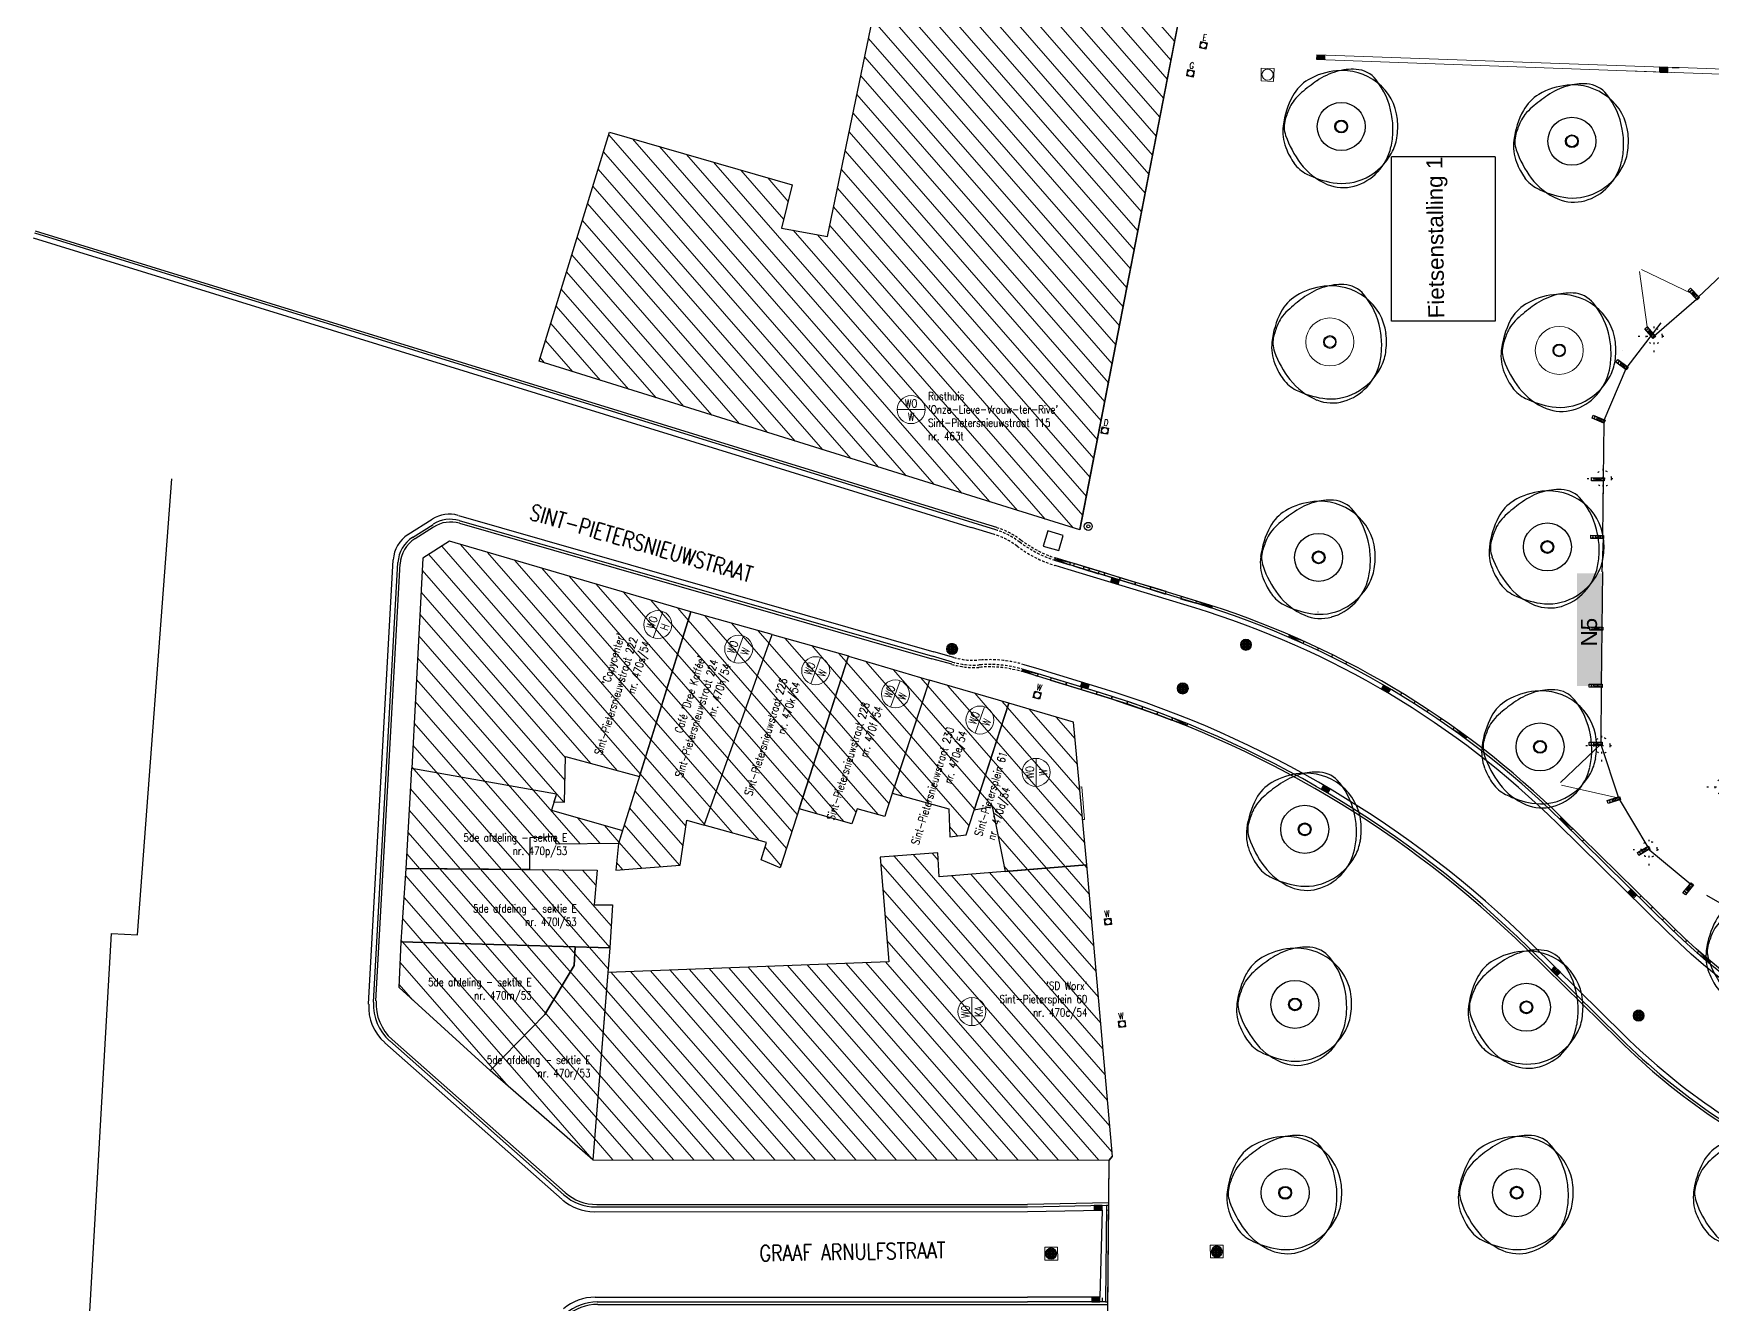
# Model space of a CAD drawing. Header units: metres. Extents: x -30504 to 105656, y -14907 to 193632.
# Drawn here: x 1376.3 to 1481.2, y 359.6 to 439 of the extents above; entities that cross this region are included whole.
import ezdxf
from ezdxf.enums import TextEntityAlignment as Align

# ---------------------------------------------------------------- set-up
doc = ezdxf.new("R2010")
doc.units = ezdxf.units.M
doc.header["$PDMODE"] = 34
doc.header["$PDSIZE"] = -2.5
for name, pattern in [('BATTING', [0.4001, 0.0001, -0.1, -0.2, -0.1]), ('HIDDEN', [9.525, 6.35, -3.175]), ('HIDDEN2', [4.7625, 3.175, -1.5875])]:
    doc.linetypes.add(name, pattern=pattern)
for name, color, linetype in [('0-dekseldrivers', 7, 'Continuous'), ('0-dekselelectriciteit', 7, 'Continuous'), ('0-dekselgas', 7, 'Continuous'), ('0-dekselwater', 7, 'Continuous'), ('0-voetpad+goten best', 7, 'HIDDEN'), ('2-riolering-straatkolk', 7, 'Continuous'), ('2-toegangen', 6, 'Continuous'), ('2-voetpad+goten nieuw', 2, 'Continuous'), ('2_MET_HERRAS_BACHE', 3, 'Continuous'), ('Catering', 82, 'Continuous'), ('Nooduitgangen', 1, 'Continuous'), ('OA-bomengroep', 7, 'Continuous'), ('OA-vuilbakken', 7, 'Continuous'), ('Tribunes', 179, 'Continuous'), ('Truss', 196, 'Continuous'), ('UITZETTEN', 54, 'Continuous'), ('VM-kleurvlakken', 151, 'Continuous'), ('VUILBAK', 3, 'Continuous'), ('Zwart', 250, 'Continuous')]:
    doc.layers.add(name, color=color, linetype=linetype)
for name, color, linetype, lineweight in [('0-WEG-TRAPPEN', 7, 'Continuous', 18), ('Heras', 204, 'Continuous', 35), ('Lichtgrijs', 254, 'Continuous', 9), ('OA-nieuw voorstel', 3, 'Continuous', 5)]:
    doc.layers.add(name, color=color, linetype=linetype, lineweight=lineweight)
doc.styles.add('AQUAFIN', font='simplex.shx', dxfattribs={"width": 0.8})
doc.styles.add('DIM', font='arial.ttf')
doc.styles.get("Standard").update_dxf_attribs({"font": 'arial.ttf'})
pattern_1 = [(131.11, (1513.5605, 374.4506), (-0.71766, -0.626275), [])]

# ---------------------------------------------------------------- blocks, each defined once
blk = doc.blocks.new('c3a9gnep')
at = {"color": 0, "linetype": 'ByBlock'}
blk.add_line((0.0015, -0.1188), (0.0015, -0.1187), dxfattribs=at)
blk.add_circle((0.0024, -0.0051), 0.0117, dxfattribs=at)
for centre, radius, start, end in [((0.0074, -0.0359), 0.1479, 95.7743, 119.9478), ((0.0327, -0.0276), 0.1428, 106.3689, 124.4478), ((0.0261, -0.0052), 0.1194, 86.5891, 106.3683), ((0.0044, -0.0062), 0.118, 51.5393, 95.7734), ((0.0298, 0.0566), 0.0575, 38.2098, 86.5855), ((-0.0246, 0.0198), 0.0836, 119.9475, 152.2845), ((0.1756, -0.236), 0.3955, 124.4458, 130.3031), ((-0.0526, -0.0082), 0.1624, 9.9831, 38.21), ((0.0083, -0.0013), 0.1118, 6.0223, 51.5393), ((0.0662, -0.0279), 0.1863, 152.2851, 172.4004), ((0.0583, -0.0409), 0.1798, 154.9924, 163.7785), ((-0.0379, 0.004), 0.0737, 141.2444, 154.9906), ((-0.0068, -0.021), 0.1135, 130.3005, 141.2454), ((-0.0626, -0.0057), 0.0538, 163.7797, 199.3828), ((-0.0709, -0.0115), 0.181, 358.8883, 9.9833), ((-0.0233, -0.0046), 0.1435, 350.2301, 6.0232), ((-0.0263, -0.0156), 0.0929, 172.3996, 201.0285), ((0.0924, 0.0489), 0.2182, 199.3819, 216.8466), ((-0.049, -0.0119), 0.1591, 347.0493, 358.8877), ((0.019, -0.0119), 0.1007, 331.3474, 350.2303), ((0.0407, 0.0101), 0.1647, 201.0235, 207.8216), ((0.0067, -0.0078), 0.1262, 207.8204, 215.5805), ((-0.0023, -0.0003), 0.1249, 296.8801, 331.348), ((-0.0043, -0.0222), 0.1132, 316.7622, 347.0499), ((-0.0368, -0.0389), 0.0728, 215.5851, 243.3801), ((0.0262, -0.0008), 0.1354, 216.8467, 247.0462), ((0.0192, 0.0727), 0.1977, 243.3844, 260.1468), ((0.0013, -0.0274), 0.1055, 285.3686, 316.7631), ((0.0066, -0.0469), 0.0853, 247.0472, 285.3699), ((0.0043, -0.0132), 0.1104, 260.1457, 296.8807)]:
    blk.add_arc(centre, radius, start, end, dxfattribs=at)
blk = doc.blocks.new('vuilbak')
at = {"layer": 'OA-vuilbakken', "ltscale": 100}
for radius in [0.025, 0.01]:
    blk.add_circle((0, 0), radius, dxfattribs=at)
blk = doc.blocks.new('A$C072E088F')
at = {"layer": '2-riolering-straatkolk', "ltscale": 2}
h = blk.add_hatch(dxfattribs=at)
h.set_pattern_fill('LINE', color=256, scale=0.002, angle=90, style=0)
h.set_pattern_definition([(90, (5.599079, -6.4654274), (-0.00635, 4e-19), [])])
h.paths.add_polyline_path([(0, -0.03), (0.05, -0.03), (0.05, 0), (0, 0)])
at = {"layer": '2-riolering-straatkolk', "color": 1}
blk.add_lwpolyline([(0, -0.03), (0.05, -0.03), (0.05, 0), (0, 0)], close=True, dxfattribs=at)
blk = doc.blocks.new('dekselgas')
at = {"layer": '0-dekselwater', "linetype": 'ByBlock'}
blk.add_lwpolyline([(-0.04, 0.04), (0.04, 0.04), (0.04, -0.04), (-0.04, -0.04)], close=True, dxfattribs=at)
blk.add_circle((0, 0), 0.04, dxfattribs=at)
at = {"layer": '0-dekselwater', "style": 'AQUAFIN', "width": 0.8}
blk.add_text('G', height=0.08, dxfattribs=at).set_placement((0, 0.1), align=Align.MIDDLE)
blk = doc.blocks.new('dekselwater')
at = {"layer": '0-dekselwater', "linetype": 'ByBlock'}
blk.add_lwpolyline([(-0.04, 0.04), (0.04, 0.04), (0.04, -0.04), (-0.04, -0.04)], close=True, dxfattribs=at)
blk.add_circle((0, 0), 0.04, dxfattribs=at)
at = {"layer": '0-dekselwater', "style": 'AQUAFIN', "width": 0.8}
blk.add_text('W', height=0.08, dxfattribs=at).set_placement((0, 0.1), align=Align.MIDDLE)
blk = doc.blocks.new('dekseldrivers')
at = {"layer": '0-dekselwater', "linetype": 'ByBlock'}
blk.add_lwpolyline([(-0.04, 0.04), (0.04, 0.04), (0.04, -0.04), (-0.04, -0.04)], close=True, dxfattribs=at)
blk.add_circle((0, 0), 0.04, dxfattribs=at)
at = {"layer": '0-dekselwater', "style": 'AQUAFIN', "width": 0.8}
blk.add_text('D', height=0.08, dxfattribs=at).set_placement((0, 0.1), align=Align.MIDDLE)
blk = doc.blocks.new('dekselelectriciteit2')
at = {"layer": '0-dekselelectriciteit', "linetype": 'ByBlock'}
blk.add_lwpolyline([(-0.04, 0.04), (0.04, 0.04), (0.04, -0.04), (-0.04, -0.04)], close=True, dxfattribs=at)
blk.add_circle((0, 0), 0.04, dxfattribs=at)
at = {"layer": '0-dekselelectriciteit', "style": 'AQUAFIN', "width": 0.8}
blk.add_text('E', height=0.08, dxfattribs=at).set_placement((0, 0.1), align=Align.MIDDLE)
blk = doc.blocks.new('HERRAS_BACHE')
at = {"layer": '2_MET_HERRAS_BACHE'}
for p, q in [((104131782, 193256129), (104134959, 193254662)), ((104134607, 193254018), (104134942, 193254744)), ((104134789, 193253934), (104134607, 193254018)), ((104134888, 193254472), (104134779, 193254236)), ((104134779, 193254236), (104134843, 193254206)), ((104135124, 193254660), (104134789, 193253934)), ((104134843, 193254206), (104134952, 193254443)), ((104134952, 193254443), (104134888, 193254472)), ((104134942, 193254744), (104135124, 193254660))]:
    blk.add_line(p, q, dxfattribs=at)
for centre in [(104134709, 193254120), (104134800, 193254078), (104134908, 193254551), (104134959, 193254662), (104134999, 193254509), (104135050, 193254620)]:
    blk.add_circle(centre, 21, dxfattribs=at)
blk = doc.blocks.new('0971')
at = {"color": 7, "linetype": 'Continuous'}
blk.add_lwpolyline([(0, 0), (0, 0), (0, 0)], close=True, dxfattribs=at)
at = {"color": 54, "linetype": 'Continuous', "style": 'AQUAFIN', "width": 0.8}
blk.add_attdef('32', (0, 0), '', height=0.0006, rotation=90, dxfattribs=at)

msp = doc.modelspace()

# ---------------------------------------------------------------- hatches: boundary and pattern name
at = {"layer": '2-riolering-straatkolk'}
h = msp.add_hatch(dxfattribs=at)
h.set_pattern_fill('LINE', color=256, scale=0.02, angle=87.9053, style=0)
h.set_pattern_definition([(87.90534, (1513.6771, 372.21938), (-0.06345757, 0.00232096), [])])
h.paths.add_polyline_path([(1456.44, 437.34), (1456.94, 437.32), (1456.95, 437.62), (1456.45, 437.64)])
at = {"layer": '2-riolering-straatkolk', "ltscale": 2}
h = msp.add_hatch(dxfattribs=at)
h.set_pattern_fill('LINE', color=256, scale=0.02, angle=73.6158, style=0)
h.set_pattern_definition([(73.61584, (1479.11615, 327.15291), (-0.06092139, 0.017911844), [])])
h.paths.add_polyline_path([(1443.55, 404.69), (1444.03, 404.55), (1444.12, 404.83), (1443.64, 404.98)])
h = msp.add_hatch(dxfattribs=at)
h.set_pattern_fill('LINE', color=256, scale=0.02, angle=73.6158, style=0)
h.set_pattern_definition([(73.61584, (1477.23488, 320.61801), (-0.06092139, 0.017911844), [])])
h.paths.add_polyline_path([(1441.67, 398.15), (1442.15, 398.01), (1442.23, 398.3), (1441.76, 398.44)])
h = msp.add_hatch(dxfattribs=at)
h.set_pattern_fill('LINE', color=256, scale=0.02, angle=59.6433, style=0)
h.set_pattern_definition([(59.64334, (1476.263246, 314.18527), (-0.054793906, 0.03209171), [])])
h.paths.add_polyline_path([(1460.47, 398.01), (1460.9, 397.76), (1461.06, 398.02), (1460.62, 398.27)])
h = msp.add_hatch(dxfattribs=at)
h.set_pattern_fill('LINE', color=256, scale=0.02, angle=59.6433, style=0)
h.set_pattern_definition([(59.64334, (1472.49774, 307.92882), (-0.054793906, 0.03209171), [])])
h.paths.add_polyline_path([(1456.71, 391.76), (1457.14, 391.5), (1457.29, 391.76), (1456.86, 392.02)])
h = msp.add_hatch(dxfattribs=at)
h.set_pattern_fill('LINE', color=256, scale=0.02, angle=45.7335, style=0)
h.set_pattern_definition([(45.73345, (1471.04319, 300.133575), (-0.045472374, 0.04432283), [])])
h.paths.add_polyline_path([(1475.87, 385.3), (1476.23, 384.95), (1476.43, 385.16), (1476.08, 385.51)])
h = msp.add_hatch(dxfattribs=at)
h.set_pattern_fill('LINE', color=256, scale=0.02, angle=45.7335, style=0)
h.set_pattern_definition([(45.73345, (1466.26877, 295.286454), (-0.045472374, 0.04432283), [])])
h.paths.add_polyline_path([(1471.09, 380.45), (1471.45, 380.1), (1471.66, 380.32), (1471.3, 380.67)])
at = {"layer": 'Catering'}
msp.add_hatch(color=256, dxfattribs=at).paths.add_polyline_path([(1472.71, 405.25), (1472.71, 398.2), (1474.29, 398.2), (1474.29, 405.25)])
at = {"layer": 'Lichtgrijs'}
h = msp.add_hatch(dxfattribs=at)
h.set_pattern_fill('ANSI31', color=256, scale=0.3, angle=86.11, style=0)
h.set_pattern_definition(pattern_1)
h.paths.add_polyline_path([(1407.86, 418.49), (1412.26, 432.81), (1423.68, 429.51), (1423.01, 426.81), (1425.87, 426.28), (1430.24, 447.3), (1448.56, 443.63), (1441.65, 407.96)])
h = msp.add_hatch(dxfattribs=at)
h.set_pattern_fill('ANSI31', color=256, scale=0.3, angle=86.11, style=0)
h.set_pattern_definition(pattern_1)
h.paths.add_polyline_path([(1417.34, 402.83), (1402.26, 407.25), (1400.6, 406.19), (1399.9, 393.07), (1408.95, 391.47), (1408.79, 390.96), (1409.45, 390.94), (1409.52, 393.79), (1414.13, 392.56)])
h.paths.add_polyline_path([(1417.34, 402.83), (1412.82, 388.37), (1412.65, 386.69), (1416.68, 387.02), (1417.09, 389.83), (1418.17, 389.52), (1422.42, 401.42)])
h.paths.add_polyline_path([(1422.42, 401.42), (1427.18, 400.09), (1422.92, 386.85), (1421.73, 387.35), (1422.07, 388.43), (1418.17, 389.52)])
h.paths.add_polyline_path([(1427.18, 400.07), (1432.26, 398.57), (1429.54, 390.34), (1429.46, 390.06), (1427.74, 390.54), (1427.4, 389.59), (1424.1, 390.53)])
h.paths.add_polyline_path([(1432.26, 398.57), (1429.92, 391.5), (1433.46, 390.53), (1433.52, 388.79), (1434.55, 388.91), (1437.2, 397.13)])
h.paths.add_polyline_path([(1437.2, 397.13), (1435.05, 390.46), (1436.17, 390.67), (1436.97, 386.62), (1442.07, 387.04), (1441.25, 395.95)])
h.paths.add_polyline_path([(1442.07, 387.04), (1432.86, 386.29), (1432.76, 387.79), (1429.17, 387.51), (1429.7, 380.98), (1412.16, 380.3), (1411.21, 368.61), (1443.49, 368.59), (1443.68, 368.81)])
h.paths.add_polyline_path([(1410.12, 381.9), (1412.28, 381.84), (1411.21, 368.61), (1404.8, 374.18), (1408.22, 377.69), (1410.06, 380.74)])
h.paths.add_polyline_path([(1399.24, 382.22), (1410.12, 381.9), (1410.06, 380.74), (1408.22, 377.69), (1404.8, 374.18), (1399.12, 379.36)])
h.paths.add_polyline_path([(1399.56, 386.81), (1411.48, 386.7), (1411.3, 384.54), (1412.44, 384.53), (1412.28, 381.84), (1399.24, 382.22)])
h.paths.add_polyline_path([(1399.9, 393.07), (1408.95, 391.47), (1408.64, 390.44), (1413.07, 389.17), (1412.82, 388.37), (1408.93, 388.32), (1408.87, 388.78), (1407.29, 388.71), (1407.27, 386.74), (1399.56, 386.81)])
h = msp.add_hatch(dxfattribs=at)
h.set_pattern_fill('ANGLE', color=256, scale=0.01, style=0)
h.set_pattern_definition([(0.008657, (1211.913465, 399.49748), (-1.0553e-05, 0.06985), [0.0508, -0.01905]), (90.008657, (1211.913465, 399.49748), (-0.06985, -1.0553e-05), [0.0508, -0.01905])])
h.paths.add_polyline_path([(1433.31, 400.52, 1), (1434.01, 400.52, 1)])
h = msp.add_hatch(dxfattribs=at)
h.set_pattern_fill('ANGLE', color=256, scale=0.01, style=0)
h.set_pattern_definition([(0.008657, (1230.27412, 399.75713), (-1.0553e-05, 0.06985), [0.0508, -0.01905]), (90.008657, (1230.27412, 399.75713), (-0.06985, -1.0553e-05), [0.0508, -0.01905])])
h.paths.add_polyline_path([(1451.67, 400.78, 1), (1452.37, 400.78, 1)])
h = msp.add_hatch(dxfattribs=at)
h.set_pattern_fill('ANGLE', color=256, scale=0.01, style=0)
h.set_pattern_definition([(0.008657, (1226.32406, 397.02016), (-1.0553e-05, 0.06985), [0.0508, -0.01905]), (90.008657, (1226.32406, 397.02016), (-0.06985, -1.0553e-05), [0.0508, -0.01905])])
h.paths.add_polyline_path([(1447.72, 398.05, 1), (1448.42, 398.05, 1)])
h = msp.add_hatch(dxfattribs=at)
h.set_pattern_fill('ANGLE', color=256, scale=0.01, style=0)
h.set_pattern_definition([(0.008657, (1254.803195, 376.58136), (-1.0553e-05, 0.06985), [0.0508, -0.01905]), (90.008657, (1254.803195, 376.58136), (-0.06985, -1.0553e-05), [0.0508, -0.01905])])
h.paths.add_polyline_path([(1476.2, 377.61, 1), (1476.9, 377.61, 1)])
h = msp.add_hatch(dxfattribs=at)
h.set_pattern_fill('ANGLE', color=256, scale=0.01, style=0)
h.set_pattern_definition([(0.008657, (1218.110814, 361.716306), (-1.0553e-05, 0.06985), [0.0508, -0.01905]), (90.008657, (1218.110814, 361.716306), (-0.06985, -1.0553e-05), [0.0508, -0.01905])])
h.paths.add_polyline_path([(1439.5, 362.74, 1), (1440.2, 362.74, 1)])
h = msp.add_hatch(dxfattribs=at)
h.set_pattern_fill('ANGLE', color=256, scale=0.01, style=0)
h.set_pattern_definition([(0.008657, (1228.453, 361.84504), (-1.0553e-05, 0.06985), [0.0508, -0.01905]), (90.008657, (1228.453, 361.84504), (-0.06985, -1.0553e-05), [0.0508, -0.01905])])
h.paths.add_polyline_path([(1449.85, 362.87, 1), (1450.55, 362.87, 1)])
at = {"layer": 'VM-kleurvlakken', "true_color": 0xffc400}
h = msp.add_hatch(dxfattribs=at)
h.set_pattern_fill('ANGLE', color=40, angle=47.138)
h.set_pattern_definition([(47.138, (733.117, -955.7305), (-5.119965, 4.75144), [5.08, -1.905]), (137.138, (733.117, -955.7305), (-4.75144, -5.119965), [5.08, -1.905])])
h.paths.add_polyline_path([(1455.91, 424.83), (1458.29, 427.4), (1456.53, 429.03), (1454.15, 426.46)])

# ---------------------------------------------------------------- linework, layer by layer
at = {"layer": '0-voetpad+goten best', "linetype": 'Continuous', "ltscale": 0.05}
for p, q in [((1434.88, 408.09), (1376.28, 426.18)), ((1434.97, 408.4), (1376.36, 426.49)), ((1435.01, 408.54), (1376.4, 426.63)), ((1402.82, 408.86), (1432.52, 400.34)), ((1402.86, 408.54), (1432.43, 400.06)), ((1402.89, 408.38), (1432.39, 399.91)), ((1411.3, 365.36), (1438.37, 365.37)), ((1411.4, 365.66), (1438.36, 365.67)), ((1411.47, 365.81), (1438.37, 365.82)), ((1411.36, 360.02), (1438.37, 360.02)), ((1443.05, 359.73), (1443.05, 359.98)), ((1443.05, 359.73), (1443.05, 359.98)), ((1411.48, 359.72), (1438.37, 359.72)), ((1411.53, 359.57), (1438.37, 359.57)), ((1430.4, 359.72), (1438.37, 359.72)), ((1430.4, 359.57), (1438.37, 359.57)), ((1430.4, 359.57), (1438.37, 359.57)), ((1430.4, 359.57), (1438.37, 359.57))]:
    msp.add_line(p, q, dxfattribs=at)
at = {"layer": '0-WEG-TRAPPEN'}
msp.add_lwpolyline([(1441.59, 391.88), (1441.77, 391.9), (1441.93, 389.87), (1441.76, 389.86)], dxfattribs=at)
at = {"layer": 'Heras'}
msp.add_line((1458.31, 437.47), (1458.31, 437.47), dxfattribs=at)
at = {"layer": 'Lichtgrijs'}
for p, q in [((1431.98, 415.47), (1430.23, 415.47)), ((1415.58, 402.86), (1414.99, 401.21)), ((1420.62, 401.33), (1420.03, 399.68)), ((1425.43, 399.98), (1424.84, 398.33)), ((1430.41, 398.53), (1429.82, 396.88)), ((1435.69, 396.91), (1435.1, 395.26)), ((1438.91, 393.68), (1438.91, 391.93)), ((1434.9, 378.73), (1434.9, 376.98))]:
    msp.add_line(p, q, dxfattribs=at)
for points in [[(1478.64, 436.84), (1456.45, 437.64), (1456.44, 437.34), (1456.44, 437.34), (1456.44, 437.34), (1478.61, 436.54)], [(1452.96, 436.01), (1452.98, 436.81), (1453.78, 436.78), (1453.75, 435.98), (1452.96, 436.01)], [(1475.87, 436.63), (1499.81, 435.78)], [(1502.14, 436), (1479.08, 436.84)], [(1439.46, 362.34), (1439.45, 363.14), (1440.25, 363.14), (1440.26, 362.34), (1439.46, 362.34)], [(1449.8, 362.47), (1449.79, 363.27), (1450.59, 363.27), (1450.6, 362.47), (1449.8, 362.47)]]:
    msp.add_lwpolyline(points, dxfattribs=at)
for points in [[(1456.44, 437.34), (1456.94, 437.32), (1456.95, 437.62), (1456.45, 437.64)], [(1443.55, 404.69), (1444.03, 404.55), (1444.12, 404.83), (1443.64, 404.98)], [(1441.67, 398.15), (1442.15, 398.01), (1442.23, 398.3), (1441.76, 398.44)], [(1460.47, 398.01), (1460.9, 397.76), (1461.06, 398.02), (1460.62, 398.27)], [(1456.71, 391.76), (1457.14, 391.5), (1457.29, 391.76), (1456.86, 392.02)], [(1475.87, 385.3), (1476.23, 384.95), (1476.43, 385.16), (1476.08, 385.51)], [(1471.09, 380.45), (1471.45, 380.1), (1471.66, 380.32), (1471.3, 380.67)]]:
    msp.add_lwpolyline(points, close=True, dxfattribs=at)
for centre, radius in [((1453.37, 436.4), 0.35), ((1457.26, 419.7), 1.5), ((1457.26, 419.7), 1.5), ((1471.59, 419.17), 1.5), ((1457.26, 419.7), 0.4), ((1457.26, 419.7), 0.4), ((1471.59, 419.17), 0.4), ((1431.1, 415.47), 0.875), ((1415.28, 402.04), 0.875), ((1420.33, 400.51), 0.875), ((1433.66, 400.52), 0.35), ((1452.02, 400.78), 0.35), ((1425.14, 399.16), 0.875), ((1430.12, 397.71), 0.875), ((1448.07, 398.05), 0.35), ((1435.4, 396.08), 0.875), ((1438.91, 392.81), 0.875), ((1434.9, 377.86), 0.875), ((1476.55, 377.61), 0.35), ((1439.85, 362.74), 0.35), ((1450.2, 362.87), 0.35)]:
    msp.add_circle(centre, radius, dxfattribs=at)
at = {"layer": 'OA-bomengroep'}
for centre in [(1457.97, 433.16), (1457.97, 433.16), (1472.38, 432.24), (1470.85, 406.89), (1456.56, 406.24), (1470.39, 394.4), (1455.69, 389.25), (1455.08, 378.31), (1469.54, 378.13), (1454.47, 366.54), (1468.93, 366.55)]:
    msp.add_circle(centre, 0.4, dxfattribs=at)
at = {"layer": 'OA-nieuw voorstel'}
for p, q in [((1477.09, 420.64), (1476.6, 424.1)), ((1479.89, 422.7), (1476.73, 424.22)), ((1474.21, 394.59), (1471.66, 392.18)), ((1475.14, 391.23), (1471.73, 392.01))]:
    msp.add_line(p, q, dxfattribs=at)
at = {"layer": 'Tribunes', "color": 18, "true_color": 0x000000}
for p, q in [((1461.11, 421, -0.01), (1461.11, 431.27, -0.01)), ((1467.58, 431.27, -0.01), (1461.11, 431.27, -0.01)), ((1467.58, 431.27, -0.01), (1467.58, 421, -0.01)), ((1467.58, 421, -0.01), (1461.11, 421, -0.01))]:
    msp.add_line(p, q, dxfattribs=at)
at = {"layer": 'Truss'}
msp.add_lwpolyline([(1439.36, 406.94), (1440.32, 406.66), (1440.6, 407.61), (1439.64, 407.9)], close=True, dxfattribs=at)
at = {"layer": 'UITZETTEN', "linetype": 'BATTING'}
for p in [(1477.52, 420.06), (1474.34, 411.17), (1474.26, 394.49), (1481.82, 391.9), (1477.2, 388)]:
    msp.add_point(p, dxfattribs=at)
at = {"layer": 'VUILBAK'}
msp.add_line((1474.28, 405.34), (1474.36, 407.42), dxfattribs=at)
at = {"layer": 'Zwart'}
for p, q in [((1441.65, 407.98), (1448.56, 443.63)), ((1478.64, 436.84), (1479.08, 436.84)), ((1382.78, 382.65), (1384.91, 411.14)), ((1399.67, 407.66), (1401.19, 408.63)), ((1399.96, 407.49), (1401.24, 408.3)), ((1400.11, 407.41), (1401.26, 408.14)), ((1397.21, 378.33), (1398.75, 406.09)), ((1397.52, 378.45), (1399.04, 405.92)), ((1448.96, 403.51), (1441.05, 405.92)), ((1397.67, 378.53), (1399.19, 405.83)), ((1448.83, 403.08), (1440.92, 405.49)), ((1448.91, 403.37), (1441.01, 405.78)), ((1454.74, 401.4), (1454.68, 401.26)), ((1455.59, 400.86), (1455.65, 401)), ((1456.55, 400.58), (1456.48, 400.45)), ((1438.03, 399.1), (1438.07, 399.25)), ((1439.03, 398.96), (1438.98, 398.82)), ((1442.84, 397.64), (1438.99, 398.81)), ((1442.88, 397.79), (1439.03, 398.96)), ((1442.97, 398.07), (1439.11, 399.25)), ((1447.44, 396.21), (1447.39, 396.07)), ((1448.32, 395.71), (1448.38, 395.85)), ((1471.62, 389.9), (1471.73, 390.01)), ((1472.44, 389.3), (1472.33, 389.2)), ((1473.15, 388.6), (1473.05, 388.5)), ((1476.71, 385.09), (1476.61, 384.99)), ((1477.43, 384.39), (1477.32, 384.29)), ((1478.14, 383.69), (1478.03, 383.58)), ((1478.85, 382.99), (1478.75, 382.88)), ((1377.5, 318.88), (1381.14, 382.74)), ((1381.14, 382.74), (1382.78, 382.65)), ((1475.41, 376.2), (1469.69, 381.84)), ((1475.62, 376.41), (1469.9, 382.05)), ((1479.47, 382.19), (1479.57, 382.3)), ((1475.31, 376.09), (1469.58, 381.73)), ((1480.21, 381.52), (1480.31, 381.63)), ((1480.97, 380.87), (1481.07, 380.98)), ((1398.22, 375.92), (1409.31, 366.12)), ((1398.53, 376.03), (1409.41, 366.42)), ((1398.68, 376.11), (1409.48, 366.57)), ((1443.37, 356.8), (1443.47, 368.59)), ((1443.47, 368.59), (1443.67, 368.81)), ((1443.29, 365.47), (1443.44, 365.46)), ((1443.31, 365.76), (1443.45, 365.76)), ((1443.24, 359.72), (1443.39, 359.72))]:
    msp.add_line(p, q, dxfattribs=at)
at = {"layer": 'Zwart', "ltscale": 0.05}
for p, q in [((1436.31, 407.67), (1434.88, 408.11)), ((1436.4, 407.96), (1434.97, 408.4)), ((1436.45, 408.1), (1435.01, 408.54)), ((1441.01, 405.78), (1440.23, 406.01)), ((1441.05, 405.92), (1440.3, 406.15)), ((1440.92, 405.49), (1440.09, 405.74)), ((1433.64, 399.56), (1432.39, 399.91)), ((1433.68, 399.7), (1432.43, 400.06)), ((1433.76, 399.99), (1432.52, 400.34)), ((1435.53, 399.84), (1435.31, 399.82)), ((1435.5, 399.53), (1435.33, 399.52)), ((1435.48, 399.38), (1435.34, 399.37)), ((1438.99, 398.81), (1438.12, 399.08)), ((1439.03, 398.96), (1438.13, 399.23)), ((1439.11, 399.25), (1438.17, 399.53))]:
    msp.add_line(p, q, dxfattribs=at)
at = {"layer": 'Zwart', "color": 250}
for points in [[(1407.86, 418.49), (1412.26, 432.81), (1423.68, 429.51), (1423.01, 426.81), (1425.87, 426.28), (1430.24, 447.3), (1448.56, 443.63), (1441.65, 407.96)], [(1417.34, 402.83), (1402.26, 407.25), (1400.6, 406.19), (1399.9, 393.07), (1408.95, 391.47), (1408.79, 390.96), (1409.45, 390.94), (1409.52, 393.79), (1414.13, 392.56)], [(1417.34, 402.83), (1412.82, 388.37), (1412.65, 386.69), (1416.68, 387.02), (1417.09, 389.83), (1418.17, 389.52), (1422.42, 401.42)], [(1422.42, 401.42), (1427.18, 400.09), (1422.92, 386.85), (1421.73, 387.35), (1422.07, 388.43), (1418.17, 389.52)], [(1427.18, 400.07), (1432.26, 398.57), (1429.54, 390.34), (1429.46, 390.06), (1427.74, 390.54), (1427.4, 389.59), (1424.1, 390.53)], [(1432.26, 398.57), (1429.92, 391.5), (1433.46, 390.53), (1433.52, 388.79), (1434.55, 388.91), (1437.2, 397.13)], [(1437.2, 397.13), (1435.05, 390.46), (1436.17, 390.67), (1436.97, 386.62), (1442.07, 387.04), (1441.25, 395.95)], [(1399.9, 393.07), (1408.95, 391.47), (1408.64, 390.44), (1413.07, 389.17), (1412.82, 388.37), (1408.93, 388.32), (1408.87, 388.78), (1407.29, 388.71), (1407.27, 386.74), (1399.56, 386.81)], [(1442.07, 387.04), (1432.86, 386.29), (1432.76, 387.79), (1429.17, 387.51), (1429.7, 380.98), (1412.16, 380.3), (1411.21, 368.61), (1443.49, 368.59), (1443.68, 368.81)], [(1399.56, 386.81), (1411.48, 386.7), (1411.3, 384.54), (1412.44, 384.53), (1412.28, 381.84), (1399.24, 382.22)], [(1399.24, 382.22), (1410.12, 381.9), (1410.06, 380.74), (1408.22, 377.69), (1404.8, 374.18), (1399.12, 379.36)], [(1410.12, 381.9), (1412.28, 381.84), (1411.21, 368.61), (1404.8, 374.18), (1408.22, 377.69), (1410.06, 380.74)]]:
    msp.add_lwpolyline(points, close=True, dxfattribs=at)
at = {"layer": 'Zwart', "color": 250, "linetype": 'Continuous'}
for points in [[(1440.05, 406.07), (1441.01, 405.78), (1441.05, 405.92), (1440.09, 406.22)], [(1441.25, 405.71), (1442.21, 405.41), (1442.25, 405.56), (1441.29, 405.85)], [(1441.85, 405.52), (1442.8, 405.22), (1442.85, 405.37), (1441.89, 405.66)], [(1442.21, 405.42), (1443.16, 405.12), (1443.21, 405.27), (1442.25, 405.56)], [(1443.16, 405.12), (1444.12, 404.83), (1444.16, 404.97), (1443.21, 405.27)], [(1444.12, 404.83), (1445.08, 404.54), (1445.12, 404.68), (1444.16, 404.97)], [(1445.08, 404.54), (1446.03, 404.25), (1446.08, 404.39), (1445.12, 404.68)], [(1446.03, 404.25), (1446.99, 403.95), (1447.03, 404.1), (1446.08, 404.39)], [(1447.94, 403.66), (1448.9, 403.37), (1448.94, 403.51), (1447.99, 403.8)], [(1449.86, 403.07), (1448.9, 403.37), (1448.94, 403.51), (1449.9, 403.22)], [(1439.8, 398.56), (1440.76, 398.27), (1440.8, 398.42), (1439.84, 398.71)], [(1440.76, 398.27), (1441.72, 397.98), (1441.76, 398.13), (1440.8, 398.42)], [(1441.72, 397.99), (1442.67, 397.69), (1442.72, 397.84), (1441.76, 398.13)], [(1442.67, 397.69), (1443.63, 397.4), (1443.67, 397.54), (1442.72, 397.84)], [(1443.62, 397.4), (1444.57, 397.08), (1444.62, 397.23), (1443.67, 397.54)], [(1444.57, 397.08), (1445.52, 396.76), (1445.57, 396.9), (1444.62, 397.23)], [(1445.51, 396.76), (1446.45, 396.42), (1446.51, 396.56), (1445.56, 396.9)], [(1446.45, 396.42), (1447.39, 396.07), (1447.44, 396.21), (1446.51, 396.56)]]:
    msp.add_lwpolyline(points, close=True, dxfattribs=at)
for points in [[(1440.07, 406.14), (1441.05, 405.92)], [(1440.07, 406.14), (1441.01, 405.78)], [(1449.88, 403.15), (1448.9, 403.37)], [(1449.88, 403.15), (1448.94, 403.51)], [(1454.71, 401.33), (1455.65, 401)], [(1454.71, 401.33), (1455.59, 400.86)], [(1457.38, 400.01), (1457.43, 400.14)], [(1458.26, 399.57), (1458.32, 399.71)], [(1438.05, 399.19), (1439.03, 398.96)], [(1438.05, 399.19), (1438.98, 398.82)], [(1461.68, 397.64), (1461.76, 397.77)], [(1462.52, 397.12), (1462.6, 397.25)], [(1463.33, 396.6), (1463.42, 396.72)], [(1448.34, 395.75), (1447.39, 396.07)], [(1448.34, 395.75), (1447.44, 396.21)], [(1464.15, 396.04), (1464.24, 396.17)], [(1464.95, 395.48), (1465.04, 395.61)], [(1465.77, 394.96), (1464.95, 395.48)], [(1465.77, 394.96), (1465.04, 395.61)], [(1465.73, 394.9), (1465.82, 395.03)], [(1471.67, 389.95), (1472.44, 389.3)], [(1471.67, 389.95), (1472.33, 389.2)], [(1481.02, 380.93), (1480.21, 381.52)], [(1481.02, 380.93), (1480.31, 381.63)], [(1438.37, 359.57), (1443.39, 359.57), (1443.45, 365.92), (1438.37, 365.82)], [(1438.37, 365.67), (1443.31, 365.76), (1443.24, 359.72), (1438.37, 359.72)], [(1438.37, 365.37), (1443.04, 365.46), (1442.9, 360.02), (1438.37, 360.02)]]:
    msp.add_lwpolyline(points, dxfattribs=at)
at = {"layer": 'Zwart', "color": 250}
for points in [[(1635.27, 371.02), (1507.18, 371.02, -0.196949), (1478.37, 382.83), (1471.51, 389.59)], [(1635.27, 371.32), (1507.18, 371.32, -0.196949), (1478.58, 383.04), (1471.72, 389.81)], [(1635.27, 371.47), (1507.18, 371.47, -0.196949), (1478.69, 383.15), (1471.82, 389.91)]]:
    msp.add_lwpolyline(points, format="xyb", dxfattribs=at)
msp.add_lwpolyline([(1443.37, 356.8), (1443.47, 368.56)], dxfattribs=at)
at = {"layer": 'Zwart'}
for centre in [(1457.97, 433.16), (1472.38, 432.24), (1470.85, 406.89), (1456.56, 406.24), (1470.39, 394.4), (1455.69, 389.25), (1455.08, 378.31), (1469.54, 378.13), (1454.47, 366.55), (1468.93, 366.55)]:
    msp.add_circle(centre, 1.5, dxfattribs=at)
at = {"layer": 'Zwart', "ltscale": 0.05}
for centre, radius, start, end in [((1402.26, 406.94), 2, 73.9951, 122.4778), ((1411.3, 368.36), 3, 228.5328, 270.0087), ((1411.4, 368.66), 3, 228.5328, 270.0087)]:
    msp.add_arc(centre, radius, start, end, dxfattribs=at)
at = {"layer": 'Zwart'}
for centre, radius, start, end in [((1402.31, 406.62), 2, 73.9951, 122.4778), ((1402.34, 406.45), 2, 73.9951, 122.4778), ((1400.75, 405.98), 2, 122.4778, 176.827), ((1401.04, 405.81), 2, 122.4778, 176.827), ((1401.18, 405.72), 2, 122.4778, 176.827), ((1400.21, 378.17), 3, 176.827, 228.5328), ((1400.51, 378.28), 3, 176.827, 228.5328), ((1400.67, 378.36), 3, 176.827, 228.5328), ((1411.47, 368.81), 3, 228.5328, 270.0087), ((1411.36, 357.02), 3, 90.0087, 131.0537), ((1411.48, 356.72), 3, 90.0025, 131.0537), ((1411.53, 356.57), 3, 90.0087, 131.0537)]:
    msp.add_arc(centre, radius, start, end, dxfattribs=at)
at = {"layer": 'Zwart', "linetype": 'HIDDEN2', "ltscale": 0.05}
for centre, radius, start, end in [((1434.97, 403.32), 5, 53.2019, 72.8459), ((1434.97, 403.32), 4.55, 52.8272, 72.8459), ((1434.97, 403.32), 4.85, 53.0793, 72.8459), ((1442.25, 412.92), 7.5, 232.8272, 253.2459), ((1442.39, 413.2), 7.5, 233.0793, 253.2459), ((1442.46, 413.33), 7.5, 233.2019, 253.2459), ((1435.02, 404.36), 4.85, 253.9951, 273.6465), ((1435.02, 404.36), 4.55, 253.9951, 273.6465), ((1436.01, 392.35), 7.5, 73.2459, 93.6465), ((1435.02, 404.36), 5, 253.9951, 273.6465), ((1435.95, 391.9), 7.5, 73.2459, 93.6465), ((1435.97, 392.05), 7.5, 73.2459, 93.6465)]:
    msp.add_arc(centre, radius, start, end, dxfattribs=at)
at = {"layer": 'Zwart', "linetype": 'Continuous'}
for centre, radius, start, end in [((1432.73, 350.23), 55.25, 45.4329, 73.0661), ((1432.73, 350.23), 55.55, 45.4329, 73.0661), ((1432.73, 350.23), 55.7, 45.4329, 73.0661), ((1423.86, 335.32), 65.15, 45.4329, 73.0661), ((1423.86, 335.32), 65.3, 45.4329, 73.0661), ((1423.86, 335.32), 65.6, 45.4329, 73.0661), ((1504.64, 405.87), 41.8, 225.4329, 246.3887), ((1504.64, 405.87), 41.65, 225.4329, 246.3887), ((1504.64, 405.87), 41.35, 225.4329, 246.3887)]:
    msp.add_arc(centre, radius, start, end, dxfattribs=at)

# ---------------------------------------------------------------- block references
at = {"layer": '0-dekseldrivers', "xscale": 5, "yscale": 5, "zscale": 5, "rotation": 350.0954613381525}
msp.add_blockref('dekseldrivers', (1443.2, 414.16), dxfattribs=at)
at = {"layer": '0-dekselelectriciteit', "xscale": 4.999999999999999, "yscale": 4.999999999999999, "zscale": 4.999999999999999, "rotation": 350.165775927828}
msp.add_blockref('dekselelectriciteit2', (1449.36, 438.23), dxfattribs=at)
at = {"layer": '0-dekselgas', "xscale": 4.999999999999999, "yscale": 4.999999999999999, "zscale": 4.999999999999999, "rotation": 350.0370183141724}
msp.add_blockref('dekselgas', (1448.55, 436.48), dxfattribs=at)
at = {"layer": '2-toegangen', "xscale": 10, "yscale": 10, "zscale": 10}
msp.add_blockref('vuilbak', (1442.17, 408.18), dxfattribs=at)
at = {"layer": '2-voetpad+goten nieuw', "xscale": 10, "yscale": 10, "zscale": 10}
for p in [(1442.54, 365.75), (1442.4, 360.02)]:
    msp.add_blockref('A$C072E088F', p, dxfattribs=at)
at = {"layer": 'Heras'}
for p, xscale, yscale, zscale, rotation in [((-139355.41, 168817.17), 0.0009999999999999983, 0.0009999999999999983, 0.0009999999999999983, 248.2251159316671), ((-131801.26, 174856.93), 0.0009999999999999996, 0.0009999999999999996, 0.0009999999999999996, 245.6996331600294), ((-164526.9, 144065.45), 0.000999999999999999, 0.000999999999999999, 0.000999999999999999, 257.4472755367007), ((-194669.85, 98999.27), 0.000999999999999999, 0.000999999999999999, 0.000999999999999999, 271.6332755923342), ((-217446.69, 16691.09), 0.000999999999999999, 0.000999999999999999, 0.000999999999999999, 294.064998681401), ((-217446.74, 16687.49), 0.000999999999999999, 0.000999999999999999, 0.000999999999999999, 294.064998681401), ((-217446.79, 16681.76), 0.000999999999999999, 0.000999999999999999, 0.000999999999999999, 294.064998681401), ((-217446.83, 16678.19), 0.000999999999999999, 0.000999999999999999, 0.000999999999999999, 294.064998681401), ((-217617.02, 14196.53), 0.000999999999999998, 0.000999999999999998, 0.000999999999999998, 294.7132894419006), ((-210710.93, -55897.82), 0.000999999999999998, 0.000999999999999998, 0.000999999999999998, 313.1752226128693), ((-193700.77, -100095.92), 0.000999999999999998, 0.000999999999999998, 0.000999999999999998, 325.5588450552959), ((-148722.63, -159710.02), 0.0009999999999999985, 0.0009999999999999985, 0.0009999999999999985, 345.1441044755414), ((-119659.33, -182689.8), 0.0009999999999999983, 0.0009999999999999983, 0.0009999999999999983, 354.8245394816877)]:
    msp.add_blockref('HERRAS_BACHE', p, dxfattribs=dict(at, xscale=xscale, yscale=yscale, zscale=zscale, rotation=rotation))
at = {"layer": 'Lichtgrijs'}
for name, p, xscale, yscale, zscale, rotation in [('A$C072E088F', (1477.88, 436.86), 10, 10, 10, 357.9053392448682), ('dekselwater', (1438.98, 397.63), 5, 5, 5, 344.8996776009594), ('dekselwater', (1443.4, 383.48), 5.000000000000002, 5.000000000000002, 5.000000000000002, 6.689691141164873), ('dekselwater', (1444.28, 377.09), 5, 5, 5, 6.91315475494033)]:
    msp.add_blockref(name, p, dxfattribs=dict(at, xscale=xscale, yscale=yscale, zscale=zscale, rotation=rotation))
at = {"layer": 'OA-bomengroep', "color": 98, "linetype": 'Continuous', "true_color": 0x006100, "xscale": 30, "yscale": 30, "zscale": 10}
for p in [(1457.9, 433.31), (1472.31, 432.4), (1456.49, 406.39), (1470.32, 394.55), (1455.62, 389.4), (1484.33, 381.78), (1455.01, 378.47), (1469.47, 378.29), (1454.4, 366.7), (1468.86, 366.7), (1483.54, 366.7)]:
    msp.add_blockref('c3a9gnep', p, dxfattribs=at)
at = {"layer": 'OA-bomengroep', "color": 98, "linetype": 'Continuous', "true_color": 0x006100, "xscale": 30, "yscale": 30, "zscale": 10, "rotation": 0.9521714362956435}
for p in [(1457.19, 419.85), (1471.52, 419.32), (1470.78, 407.04)]:
    msp.add_blockref('c3a9gnep', p, dxfattribs=at)
at = {"layer": 'Tribunes', "xscale": 0.001, "yscale": 0.001, "zscale": 0.001}
msp.add_blockref('0971', (1475.57, 419.19), dxfattribs=at)

# ---------------------------------------------------------------- texts
at = {"layer": 'Lichtgrijs', "char_height": 0.5, "style": 'AQUAFIN'}
for s, insert, width, attachment_point in [("Rusthuis 'Onze-Lieve-Vrouw-ter-Rive'\\PSint-Pietersnieuwstraat 115\\Pnr. 463t", (1432.16, 416.57), 9.203, 1), ('WO\\PW', (1431.1, 415.44), 1.754, 5), ('\\P5de afdeling - sektie E\\Pnr. 470p/53', (1409.62, 389.82), 9.203, 3), ('\\P5de afdeling - sektie E\\Pnr. 470l/53', (1410.21, 385.39), 9.203, 3), ('\\P5de afdeling - sektie E\\Pnr. 470m/53', (1407.4, 380.79), 9.203, 3), ("'SD Worx'\\PSint-Pietersplein 60\\Pnr. 470c/54", (1442.11, 379.73), 9.203, 3), ('\\P5de afdeling - sektie E\\Pnr. 470r/53', (1411.07, 375.93), 9.203, 3)]:
    msp.add_mtext(s, dxfattribs=dict(at, insert=insert, width=width, attachment_point=attachment_point))
for s, insert, width, attachment_point, rotation in [('WO\\PH', (1415.31, 402.03), 1.754, 5, 70), ("'Copycenter'\\PSint-Pietersnieuwstraat 222\\Pnr. 470s/54", (1412.74, 401.55), 9.203, 3, 73), ('WO\\PW', (1420.35, 400.5), 1.754, 5, 70), ("Café 'Dree Kaffée'\\PSint-Pietersnieuwstraat 224\\Pnr. 470h/54", (1417.78, 400.15), 9.203, 3, 73), ('WO\\PW', (1425.16, 399.15), 1.754, 5, 70), ('Sint-Pietersnieuwstraat 226\\Pnr. 470k/54', (1422.91, 398.76), 9.203, 3, 73), ('WO\\PW', (1430.15, 397.7), 1.754, 5, 70), ('Sint-Pietersnieuwstraat 228\\Pnr. 470f/54', (1428.05, 397.24), 9.203, 3, 73), ('WO\\PW', (1435.43, 396.07), 1.754, 5, 70), ('Sint-Pietersnieuwstraat 230\\Pnr. 470e/54', (1433.33, 395.69), 9.203, 3, 73), ('Sint-Pietersplein 61\\Pnr. 470d/54', (1435.04, 388.92), 9.203, 1, 73), ('WO\\PW', (1438.94, 392.81), 1.754, 5, 90), ('WO\\PKA', (1434.92, 377.86), 1.754, 5, 90)]:
    msp.add_mtext(s, dxfattribs=dict(at, insert=insert, width=width, attachment_point=attachment_point, rotation=rotation))
at = {"layer": 'Nooduitgangen', "color": 7, "insert": (1472.95, 398.14), "char_height": 1, "attachment_point": 1, "rotation": 90, "style": 'DIM'}
msp.add_mtext_dynamic_manual_height_columns('\\pxsm1,qc;{\\C0;\\c16777215;N5}', width=6.8551, gutter_width=655.17, heights=[0], dxfattribs=at)
at = {"layer": 'Tribunes', "color": 18, "true_color": 0x000000}
msp.add_text('Fietsenstalling 1', height=1, rotation=90.6788, dxfattribs=at).set_placement((1464.41, 421.18, 0.03))
at = {"layer": 'Zwart', "style": 'AQUAFIN', "width": 0.8}
for s, rotation, p in [('SINT-PIETERSNIEUWSTRAAT', 344.0023, (1407.19, 408.63)), ('GRAAF ARNULFSTRAAT', 0.9789, (1421.64, 362.26))]:
    msp.add_text(s, height=1, rotation=rotation, dxfattribs=at).set_placement(p)

doc.saveas('drawing.dxf')
